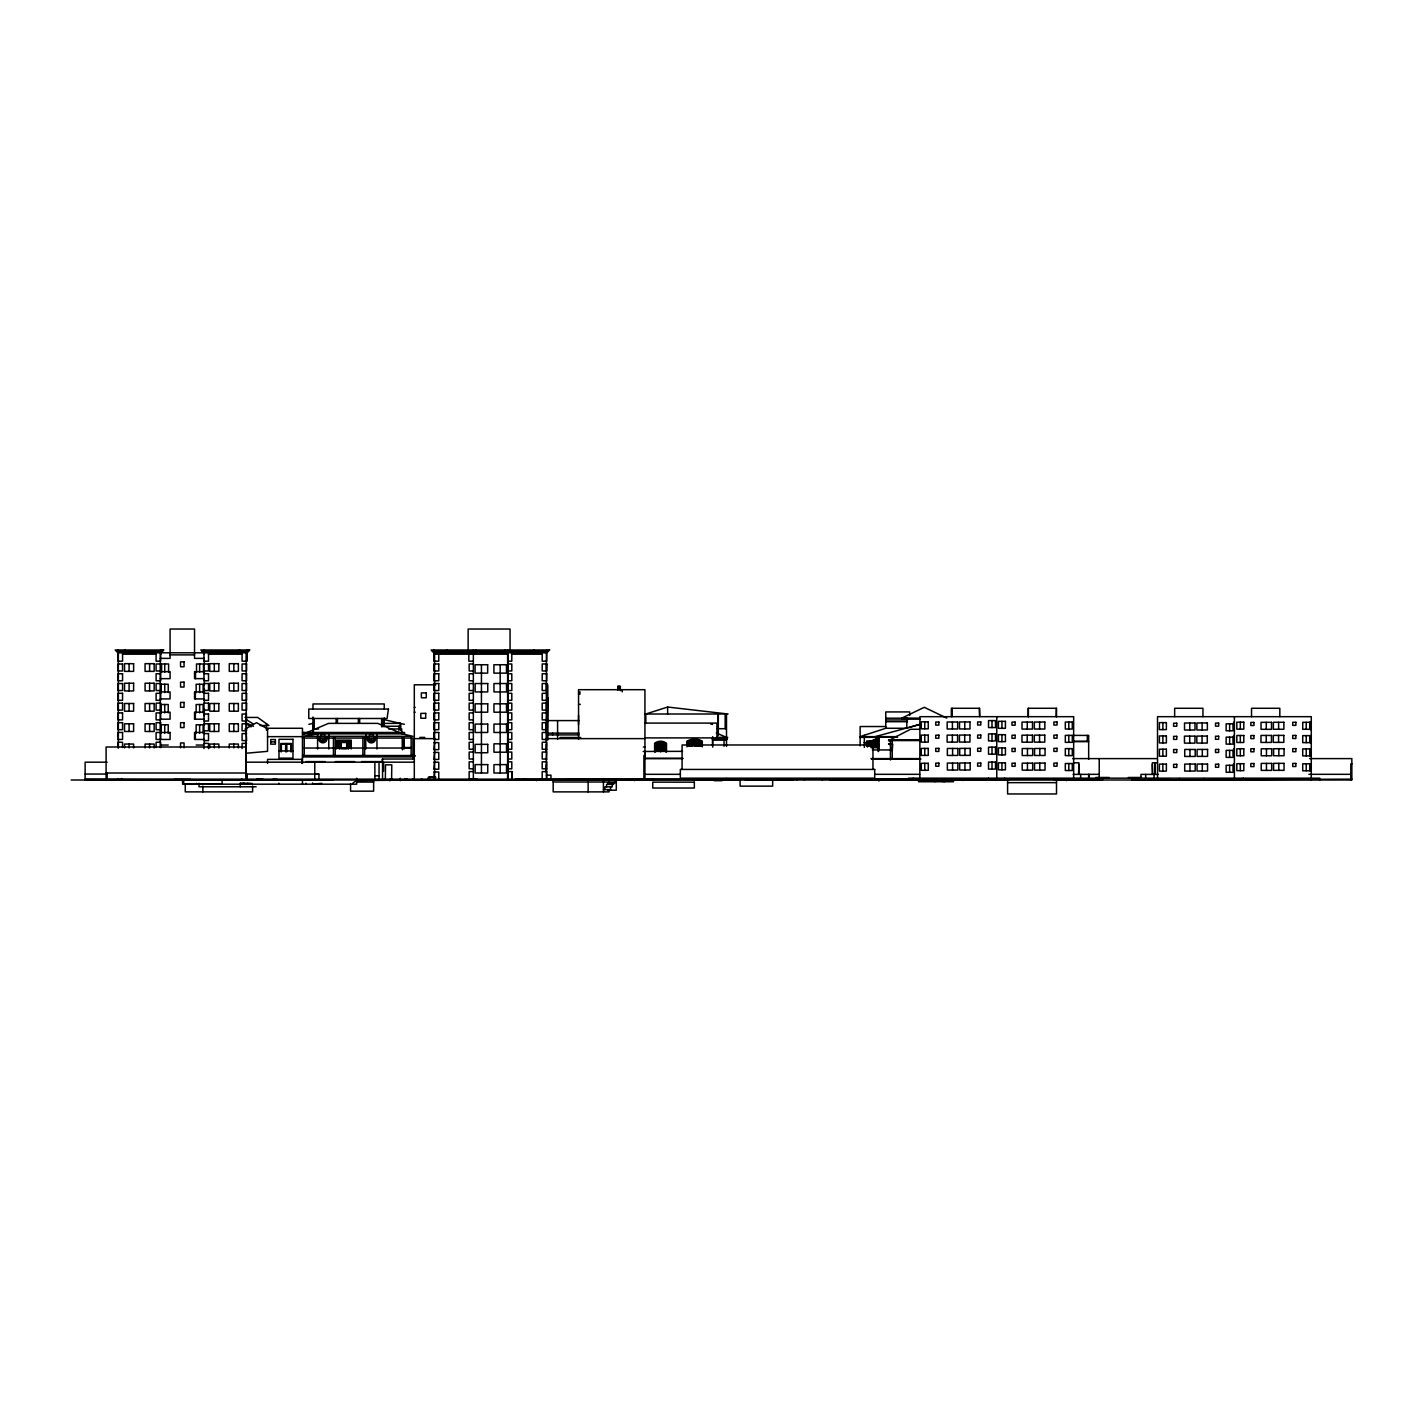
<?xml version="1.0" encoding="UTF-8"?>
<svg xmlns="http://www.w3.org/2000/svg" width="1423" height="1423" viewBox="0 0 1423 1423"><rect width="100%" height="100%" fill="white"/><g stroke="black" fill="none" stroke-linecap="round" stroke-linejoin="round"><path stroke-width="1.5" d="M1056.186 716.676L1056.328 708.28M325.28 737.932A2.508 2.508 0 0 1 325.369 738.59L325.28 739.231A2.508 2.508 0 0 1 322.879 741.134L322.221 741.045A2.508 2.508 0 0 1 320.406 737.986M857.998 779.146L860.026 779.786M160.639 652.801L163.432 649.991M160.995 652.801L163.787 649.991L115.21 649.991L118.002 652.801L246.606 652.801L249.399 649.991M238.228 651.396L239.615 649.991M246.962 652.801L249.754 649.991L200.821 649.991L203.969 652.801M473.361 652.801L476.154 649.991M245.005 729.127L256.531 722.688L268.058 729.127M919.703 740.565L888.592 740.565L910.542 729.288L919.436 729.288M919.987 719.166L901.773 719.166L901.773 718.117L924.274 707.302L946.793 718.117M859.492 779.288L857.891 779.146M870.111 741.419L878.863 737.701M421.297 779.146L423.645 780M518.79 778.879L515.642 780L515.642 778.879M644.939 714.008L728.042 714.008L667.654 707.035L645.811 714.008L645.811 722.688M860.506 779.146L857.891 780L860.666 779.288M421.297 780L423.947 780M908.799 727.669L920.788 724.076L873.26 737.221M543.248 779.146L540.117 780L540.117 778.879M726.495 778.523L726.495 780L729.714 779.146M308.88 724.343L313.078 723.346L312.971 726.246M728.612 780L726.495 780L728.95 780M726.495 780L728.95 779.43M829.929 779.146L833.078 779.288M542.697 779.43L540.117 780L553.209 779.964M518.79 779.43L515.642 780L518.79 779.715M543.55 779.43L540.117 780L542.572 779.715M890.424 744.816L888.592 744.033L892.239 743.678M321.705 783.344L312.971 784.18L312.526 782.935M245.699 753.283L267.542 751.344L267.542 728.274L302.476 728.274L302.476 763.493M1132.139 780L1351.85 779.146M829.929 780L833.078 779.786M888.592 740.565L892.95 740.494M909.493 780L913.157 779.929L913.157 778.168M979.291 708.28L979.647 716.676L979.647 708.28L951.347 708.28L951.347 716.676M614.362 779.786L644.939 779.715L636.579 779.146M116.615 651.396L162.044 651.396M202.226 651.396L248.349 651.396M432.485 651.396L548.14 651.396M122.556 654.189L156.103 654.189M208.523 654.189L242.07 654.189M433.873 654.189L507.958 654.189M511.8 654.189L542.199 654.189M170.084 654.882L194.542 654.882M160.301 658.387L170.084 658.387L170.084 629.037L194.542 629.037L194.542 658.387L204.325 658.387M473.361 661.179L468.825 661.179L468.825 652.801M507.62 661.179L511.8 661.179L511.8 652.801M507.958 662.584L507.958 666.764M546.396 663.669L546.396 671.371M473.361 663.972L469.163 663.972L469.163 670.962L473.361 670.962M507.62 663.972L511.8 663.972L511.8 670.962L507.62 670.962M160.301 671.656L170.084 671.656L170.084 678.646L160.301 678.646M204.325 671.656L194.542 671.656L194.542 678.646L204.325 678.646L204.325 684.73M473.361 673.755L469.163 673.755L469.163 680.745L473.361 680.745M507.62 673.755L511.8 673.755L511.8 680.745L507.62 680.745M507.958 682.844L507.958 687.042M546.396 683.236L546.396 690.938M473.361 683.538L469.163 683.538L469.163 690.529L473.361 690.529M507.62 683.538L511.8 683.538L511.8 690.529L507.62 690.529M435.723 684.801L414.306 684.801L414.306 780L431.774 780L428.643 779.146M160.301 691.934L170.084 691.934L170.084 698.924L160.301 698.924M204.325 691.934L194.542 691.934L194.542 698.924L204.325 698.924L204.325 703.122M578.556 692.147L580.299 692.147M473.361 693.321L469.163 693.321L469.163 700.312L473.361 700.312M507.62 693.321L511.8 693.321L511.8 700.312L507.62 700.312M578.556 693.89L580.299 693.89M547.802 697.75L547.232 738.555M473.361 703.122L469.163 703.122L469.163 710.095L473.361 710.095M507.62 703.122L511.8 703.122L511.8 710.095L507.62 710.095M546.396 703.513L546.396 711.198M578.556 704.367L580.299 704.367M414.306 707.302L415.214 707.302M507.958 707.302L508.527 703.122M160.301 712.194L170.084 712.194L170.084 719.184L160.301 719.184M204.325 712.194L194.542 712.194L194.542 719.184L204.325 719.184M414.306 712.194L415.214 712.194M246.25 712.905L246.606 720.999L242.07 720.999L242.07 714.008L246.606 714.008M473.361 712.905L469.163 712.905L469.163 719.878L473.361 719.878M507.62 712.905L511.8 712.905L511.8 719.878L507.62 719.878M578.556 715.378L578.556 724.556M245.005 717.441L257.705 717.441L268.894 725.499L260.071 725.499M901.773 718.117L918.92 718.117M885.764 718.206L907.5 718.206M546.752 719.878L542.199 719.878L542.199 712.905L546.752 712.905L546.396 720.999M885.764 719.949L907.5 719.949M547.09 720.589L579.09 720.589M885.764 721.71L907.5 721.71M246.25 722.688L246.606 730.782L242.07 730.782L242.07 723.809L246.606 723.809M473.361 722.688L469.163 722.688L469.163 729.679L473.361 729.679M507.62 722.688L511.8 722.688L511.8 729.679L507.62 729.679M644.939 723.097L716.925 723.097L716.925 737.897L644.939 737.897M383 723.382L400.539 723.382L400.539 730.248L400.325 723.382M507.958 723.382L507.958 727.58M546.752 723.809L545.845 723.773L546.396 731.475M710.771 724.076L712.514 724.432M382.965 726.246L400.539 726.246M312.971 726.513L312.829 731.333M885.764 726.53L860.132 726.53L860.132 745.883M312.829 727.562L313.522 731.333M907.5 728.274L885.764 728.274L860.132 736.652L897.273 736.652M717.245 728.701L726.121 728.701L726.121 714.008M312.971 728.967L318.61 728.967M388.621 728.967L401.731 728.967L401.731 732.934M546.752 729.679L542.199 729.679L542.199 722.688L546.752 722.688L546.396 730.782M204.325 732.471L194.542 732.471L194.542 739.462L204.325 739.462L204.325 743.518M246.25 732.471L246.606 740.583L242.07 740.583L242.07 733.592L246.606 733.592M302.476 732.471L404.523 732.471L404.523 733.859L302.476 733.859M473.361 732.471L469.163 732.471L469.163 739.462L473.361 739.462M507.62 732.471L511.8 732.471L511.8 739.462L507.62 739.462M546.396 733.165L579.09 733.165M546.396 734.908L579.09 734.908M1073.44 735.406L1088.666 735.406L1088.666 759.313M267.542 736.652L302.476 736.652M419.874 737.399L424.766 737.399M716.303 737.363L727.669 737.363L726.495 740.156L713.048 740.156M860.132 737.363L897.575 737.221M559.968 737.488L580.709 737.488M302.476 738.057L412.901 738.057L412.919 759.028M712.514 738.252L712.514 745.51M320.335 738.644L325.351 738.644M368.913 738.733L373.804 738.733M414.306 738.626L435.153 738.626M545.916 738.626L644.939 738.626M711.838 738.75L727.082 738.75M546.752 739.462L542.199 739.462L542.199 732.471L546.752 732.471L546.396 740.583M888.592 739.871L920.93 739.8M870.111 740.849L878.863 740.849M1074.24 741.347L1087.332 741.347M687.629 745.741L687.629 741.561L701.61 741.561L701.61 745.741M1073.44 741.561L1088.666 741.561M270.744 741.863L275.368 741.863M246.25 742.255L246.25 750.366M434.584 742.255L433.873 749.636L438.764 749.636L438.764 742.646L433.873 742.646M473.361 742.255L469.163 742.255L469.163 749.245L473.361 749.245M507.62 742.255L511.8 742.255L511.8 749.245L507.62 749.245M864.33 742.557L866.696 742.557M864.33 742.77L866.696 742.77M246.606 743.375L242.07 743.375L242.07 748.605M507.958 743.642L507.958 747.84M655.309 752.038L655.309 743.642L665.804 743.642L665.804 752.038M688.003 743.802L690.76 743.802M694.282 743.838L691.525 743.855L694.246 744.033M694.975 743.909L697.732 743.891M890.424 743.855L892.239 743.855M546.396 744.051L546.396 751.735M687.985 743.998L690.742 743.998M694.958 744.104L697.715 744.087M698.48 744.158L701.254 743.944M878.578 744.158L878.293 751.504M888.592 744.033L892.719 744.104L892.239 750.953M867.959 744.354L876.355 744.354M337.287 744.531L338.692 744.531M349.169 744.531L350.574 744.531M161.244 745.047L168.234 745.047M196.143 745.047L203.133 745.047M687.985 745.919L690.724 745.901M691.507 745.972L694.246 745.723L694.282 742.166L691.525 742.183L691.507 745.723M694.958 746.008L697.715 746.008M698.48 746.061L701.237 746.043M872.157 746.452L876.355 746.452L876.355 742.255L867.959 742.255L867.959 746.452M643.338 747.004L644.939 747.004M871.214 747.004L876.906 747.004L876.906 741.685L867.407 741.685L867.407 747.004M404.239 747.502L411.14 747.502M871.072 747.698L877.6 747.698L877.6 740.992L866.696 740.992L866.696 746.061M304.237 748.036L333.444 748.036M335.205 748.036L362.883 748.036M364.626 748.036L411.14 748.036M546.752 749.245L542.199 749.245L542.199 742.255L546.752 742.255L546.396 750.366M872.335 749.939L892.399 749.939M278.997 750.935L292.978 750.935M643.196 751.469L682.524 751.344M246.25 752.038L246.25 760.149M434.584 752.038L433.873 759.42L438.764 759.42L438.764 752.429L433.873 752.429M473.361 752.038L469.163 752.038L469.163 759.028L473.361 759.028M507.62 752.038L511.8 752.038L511.8 759.028L507.62 759.028M302.476 755.524L415 755.524M644.939 755.524L643.89 755.524L643.89 780M412.919 756.236L415 756.236M302.476 756.929L412.919 756.929M682.987 758.334L644.939 758.334L645.153 751.469M644.939 758.601L682.613 758.601M870.983 758.601L919.738 758.601M1072.64 758.601L1156.561 758.601M1309.622 758.601L1351.85 758.601L1351.85 780L71.15 780M414.306 759.028L382.271 759.028L382.271 762.177M546.752 759.028L542.199 759.028L542.199 752.038L546.752 752.038L546.396 760.149M871.57 759.028L920.983 759.028M302.476 759.366L267.542 759.366L267.542 763.439M305.963 761.607L325.173 761.607M335.383 761.607L354.594 761.607M361.584 761.607L380.795 761.607M246.25 761.821L246.25 769.932M434.584 761.821L433.873 769.203L438.764 769.203L438.764 762.212L433.873 762.212M473.361 761.821L469.163 761.821L469.163 768.811L473.361 768.811M507.62 761.821L511.8 761.821L511.8 768.811L507.62 768.811M107.205 762.177L85.131 762.177L85.131 780M246.304 762.177L414.306 762.177M1073.654 762.799L1078.901 762.799L1078.901 774.219M1157.522 762.799L1152.345 762.799L1152.345 774.219M383.605 763.013L383.605 771.337M507.958 763.92L507.958 768.118M1154.871 764.009L1155.209 774.13M1351.85 763.849L1350.801 763.849L1350.801 780M546.396 764.311L546.396 771.995M1078.901 764.347L1078.545 774.219M1152.345 764.347L1152.683 774.219M546.752 768.811L542.199 768.811L542.199 761.821L546.752 761.821L546.396 769.932M246.25 771.604L246.606 775.713M434.584 771.604L433.873 777.189M473.361 771.604L469.163 771.604L469.163 780M507.62 771.604L512.155 771.604L512.155 779.857M433.873 771.995L438.764 771.995L438.764 780M106.102 773.009L245.877 773.009M85.131 774.059L107.205 774.059M246.304 774.059L318.948 774.059L318.948 780M644.939 774.325L680.407 774.325M875.412 774.325L919.738 774.325M1073.155 774.397L1099.232 774.325M1158.393 774.397L1140.944 774.397L1140.944 778.168M1308.858 774.325L1350.801 774.325M546.396 775.304L550.95 775.108L550.95 780M374.872 775.802L379.052 775.802M435.634 777.189L428.287 777.189L428.287 780M435.634 777.545L429.337 777.189M1095.87 777.474L1109.175 777.474M1128.368 777.474L1141.531 777.474M1098.663 777.972L1101.206 777.972M1132.672 777.972L1133.722 777.972M1135.999 777.972L1137.048 777.972M85.131 779.146L1102.647 779.146L1099.356 779.786M257.937 779.377L260.249 779.377M260.765 779.359L263.059 779.359M272.665 779.43L277.2 779.43M391.734 779.288L389.849 779.288L389.849 780.907M470.213 779.217L477.203 779.217M515.553 779.43L737.434 779.43M829.929 779.288L1102.647 779.288M85.131 779.502L328.731 780M356.035 779.786L653.815 779.715M693.019 779.715L715.467 779.715M719.753 779.715L740.476 780L737.327 779.715M744.745 779.502L794.176 779.502M829.929 779.786L1008.854 779.786M1054.123 779.786L1102.505 779.786M1147.063 779.679L1170.969 779.679M408.721 780.195L420.247 780M355.821 780.693L409.771 780M356.657 781.049C354.505 781.672 352.815 782.561 352.459 784.18M356.853 782.081L373.626 782.081M553.173 781.992L616.301 782.027M1007.591 782.65L1056.506 782.65M183.674 783.913L222.113 783.913M256.14 786.777L199.042 786.777L199.042 783.273M603.423 789.64L610.556 789.64L610.556 786.848M607.71 790.192L616.301 790.192L616.301 779.502M578.556 739.373L578.556 689.693L644.939 689.693L644.939 780L568.062 779.146M634.462 779.768L644.939 780M540.117 779.715L547.09 779.929L547.09 779.021M332.929 780L315.461 780M1088.737 779.146L1099.232 780M1072.48 779.786L1074.543 779.288M841.954 779.786L844.017 779.146L841.082 779.146M526.136 778.879L526.136 780L523.949 780M710.504 779.715L712.514 779.146M709.277 779.43L712.514 780L708.529 780M734.286 779.43L737.434 779.146M523.166 779.146L526.136 780L523.113 780M526.136 780L523.575 780M1099.356 779.288L1102.505 780M383.089 719.415L404.417 724.325M303.882 732.471L303.882 733.859L328.517 723.382L377.789 723.382L402.424 733.859L412.901 736.314L302.476 736.314L317.596 733.859L317.596 749.032M1072.124 779.288L1074.543 780M892.239 741.081L890.424 740.547L890.424 760.024M428.981 779.146L431.774 780M841.936 779.288L843.91 780L841.936 780M407.316 780L405.039 779.146L407.316 780L407.316 779.075M716.303 732.987L726.495 737.363M245.521 722.688L253.507 726.281M246.215 719.54L252.849 723.738M246.215 723.738L251.177 726.868M504.809 649.991L507.62 652.801M124.993 649.991L126.398 651.396M302.476 780L302.476 784.18M1319.672 780L1319.672 778.168L908.639 778.168L908.71 780M1311.277 780L1311.277 716.676L1157.522 716.676L1157.522 780M1310.654 722.599L1310.654 729.59M1310.654 735.922L1310.654 742.913M1310.654 749.192L1310.654 756.182M1310.654 764.098L1310.654 771.088M1310.405 722.155L1310.405 729.145M1310.405 735.478L1310.405 742.468M1310.405 748.747L1310.405 755.738M1310.405 763.653L1310.405 770.626M1310.014 722.368L1310.227 729.59M1310.014 735.709L1310.227 742.931M1310.014 748.96L1310.227 756.182M1310.014 763.866L1310.227 771.088M1306.225 722.315L1306.225 729.288M1306.225 735.638L1306.225 742.628M1306.225 748.889L1306.225 755.88M1306.225 763.795L1306.225 770.786M1279.828 716.676L1279.828 708.28L1251.529 708.28L1251.529 716.676M1278.832 748.729L1278.832 755.72M1278.619 722.279L1278.619 729.27M1278.565 735.389L1278.565 742.379M1278.797 763.351L1278.797 770.341M1266.47 748.783L1266.47 755.773M1266.452 763.404L1266.452 770.394M1266.274 722.333L1266.274 729.323M1266.221 735.442L1266.221 742.432M1243.328 778.168L1243.328 780M1240.322 722.173L1240.322 729.163M1240.322 735.495L1240.322 742.486M1240.322 748.765L1240.322 755.755M1240.322 763.671L1240.322 770.661M1234.399 716.676L1234.399 780M1233.616 722.173L1233.616 729.163M1233.616 735.495L1233.616 742.486M1233.616 748.765L1233.616 755.755M1233.616 763.671L1233.616 770.643M1229.632 723.809L1229.632 730.782M1229.632 737.132L1229.632 744.122M1229.632 750.383L1229.632 757.374M1229.632 765.289L1229.632 772.28M1203.769 778.452L1203.769 780M1202.951 716.676L1202.951 708.28L1174.651 708.28L1174.651 716.676M1202.115 722.973L1202.115 729.963M1202.061 736.082L1202.061 743.073M1202.31 749.423L1202.31 756.396M1202.293 764.044L1202.293 771.017M1189.966 749.459L1189.966 756.449M1189.948 764.08L1189.948 771.07M1189.77 723.026L1189.77 729.999M1189.717 736.136L1189.717 743.126M1179.311 778.452L1179.311 780M1162.876 722.617L1162.876 729.608M1162.876 735.94L1162.876 742.931M1162.876 749.21L1162.876 756.2M1162.876 764.115L1162.876 771.106M1154.871 762.799L1154.871 774.13M1154.053 774.397L1154.053 780M1145.675 774.397L1145.675 780M1099.232 758.601L1099.232 778.096M1090.89 780L1088.524 780L1090.552 780M1089.004 774.397L1089.004 780M1088.684 774.397L1088.524 780.124L1059.512 780M1087.332 735.406L1087.332 741.561M1080.626 774.397L1080.626 780M1073.654 780L1073.654 716.676L919.898 716.676L919.827 780M1068.798 722.03L1068.798 729.021M1068.798 735.371L1068.798 742.344M1068.798 748.623L1068.798 755.613M1068.798 763.528L1068.798 770.519M1066.645 780L1066.503 780.693M1056.524 716.676L1056.524 708.28L1028.224 708.28L1028.224 716.676M1056.506 779.288L1056.506 793.963L1007.591 793.963L1007.591 779.288M1039.608 722.03L1039.608 729.021M1039.804 748.48L1039.804 755.471M1039.786 763.102L1039.786 770.092M1039.555 735.14L1039.555 742.13M1028.384 708.28L1028.384 716.676M1027.459 748.534L1027.459 755.524M1027.442 763.155L1027.442 770.145M1027.264 722.084L1027.264 729.074M1027.21 735.193L1027.21 742.183M1004.656 778.239L1004.656 780M1001.934 721.336L1001.934 728.327M1001.934 734.659L1001.934 741.65M1001.934 747.929L1001.934 754.919M1001.934 762.835L1001.934 769.807M996.776 716.676L996.776 780M992.009 720.589L992.009 727.58M992.009 733.912L992.009 740.903M992.009 747.182L992.009 754.172M992.009 762.088L992.009 769.078M988.398 778.168L988.398 780M978.828 778.95L978.828 780M973.901 778.897L973.901 780M967.302 778.95L967.302 780M964.954 748.391L964.954 755.382M964.936 763.013L964.936 770.003M964.758 721.959L964.758 728.95M964.705 735.068L964.705 742.059M962.731 779.573L962.731 780.551M953.517 780L953.517 781.743L918.582 781.743L918.582 780M952.61 748.445L952.61 755.435M952.592 763.066L952.592 770.056M952.129 708.28L952.129 716.676M952.414 721.995L952.414 728.985M952.361 735.122L952.361 742.112M944.659 779.715L944.659 781.743M943.609 779.715L943.609 780.693L935.907 780.693L935.907 779.715M943.04 781.743L942.898 779.715M937.295 778.95L937.295 780M934.858 779.715L934.858 781.743M924.772 721.817L924.772 728.807M924.772 735.14L924.772 742.13M924.772 748.409L924.772 755.4M924.772 763.315L924.772 770.305M909.671 715.413L909.671 711.927L885.764 711.927L885.764 727.971M906.807 717.708L906.807 728.274M892.239 739.8L892.239 759.366M878.863 736.652L878.863 750.633M878.863 779.644L878.863 781.049M878.578 738.697L878.436 751.504M872.957 769.434L872.957 744.976L682.079 744.976L682.079 769.434M864.33 735.282L864.33 747.377M844.515 778.737L844.515 780M822.352 778.737L822.352 780M804.44 778.737L804.44 780M796.755 778.737L796.755 780M772.671 778.737L772.671 786.136L740.102 786.136L740.102 779.146M765.983 778.737L765.983 780M747.128 778.737L747.128 780M727.793 778.737L727.793 780M726.495 714.008L726.495 746.47M725.623 714.008L725.623 728.701M725.303 714.008L725.303 728.701M724.04 740.156L724.04 746.275M721.959 779.288L721.941 780.693L714.257 780.693L714.239 779.288M718.33 714.008L718.33 735.104M718.17 714.008L718.17 735.673M712.727 736.652L712.727 747.146M702.304 746.826L702.304 741.116L700.792 740.387A15.546 15.546 0 0 0 688.447 740.387L686.935 741.116L686.935 746.826M699.991 742.272L699.974 745.812M699.76 742.272L699.742 745.83M698.106 741.561L698.106 745.741M696.487 742.219L696.452 745.777M696.238 742.237L696.221 745.777M694.62 741.561L694.62 745.741M693.019 742.166L693.019 743.838M692.77 742.183L692.752 745.723M691.116 741.561L691.116 745.741M689.497 742.112L689.479 745.67M689.266 742.13L689.248 745.688M667.654 707.035L667.654 714.008M666.498 751.878L666.498 743.268L665.377 742.521A9.427 9.427 0 0 0 655.736 742.521L654.616 743.268L654.616 751.878M660.557 743.642L660.557 751.878M653.335 778.666L653.335 779.715M652.25 778.666L652.25 779.715M634.462 779.075L634.462 780.676M632.399 778.879L632.399 780M622.225 689.693L622.225 691.88M620.339 690.689L620.339 686.277L617.742 686.277L617.742 690.368M619.716 686.277L619.716 688.643L618.24 688.643L618.24 686.277M614.967 779.573L614.967 782.935L607.923 782.935L607.923 784.393M613.598 782.935L613.598 784.393L606.554 784.393L606.554 786.848M612.228 784.393L612.228 786.848L604.9 786.848L604.9 789.64M609.293 779.573L609.275 782.935M609.08 789.64L609.08 791.882L553.173 791.882L553.173 779.786M603.423 779.786L603.423 791.882M588.126 779.786L588.126 791.882M584.302 780L578.378 780M557.585 720.589L557.585 739.249M552.693 733.165L552.693 734.908M547.802 684.801L547.802 740.067M546.752 649.991L546.752 661.179L542.199 661.179L542.199 652.801M546.752 780L546.752 771.604L542.199 771.604L542.199 780M546.396 652.801L546.396 780M536.613 779.644L536.613 780.693M533.821 649.991L533.821 651.396M511.8 771.604L511.8 780M510.057 650.631L510.057 629.037L468.131 629.037L468.131 650.631M507.958 652.801L507.958 780M507.62 649.991L507.62 780M500.185 664.737L500.185 773.009M481.436 664.737L481.436 773.009M473.361 649.991L473.361 780M473.023 652.801L473.023 654.189M472.667 652.801L472.667 654.189M447.16 649.991L447.16 651.396M438.764 652.801L438.764 661.179L433.873 661.179L433.873 649.991M434.584 652.801L434.584 780M412.919 778.95L412.919 780M411.14 738.057L411.14 755.524M404.239 738.057L404.239 748.978M402.567 737.701L402.567 749.636M402.424 732.471L402.424 733.859M402.424 737.701L402.424 749.636M400.325 778.239L400.325 780.693M399.774 727.989L399.774 729.483M399.774 778.79L399.774 780M398.867 726.246L398.867 730.248M391.592 780L391.787 764.827L385.508 764.827L385.348 780M384.263 709.045L384.263 703.958L312.971 703.958L312.971 709.045M384.263 717.904L384.263 726.762M382.858 718.49L382.858 726.868M382.556 759.028L382.556 780M381.613 718.49L381.613 726.868M379.052 762.177L379.052 780M376.953 733.859L376.953 749.032M374.872 762.177L374.872 780M373.626 780.693L373.626 791.17L350.574 791.17L350.574 783.913M371.367 738.733L371.367 741.17A2.455 2.455 0 0 0 373.733 738.092M365.764 733.859L365.764 749.032M364.626 738.057L364.626 755.524M362.883 738.057L362.883 755.524M359.645 718.49L359.645 722.688M358.4 718.49L358.4 722.884M356.657 778.239L356.657 784.18L182.624 784.18L182.482 780M351.268 748.943L351.268 740.156L336.593 740.156L336.593 748.943M348.475 749.121L348.475 740.849L339.386 740.849L339.386 749.121M337.429 718.49L337.429 722.884M336.184 718.49L336.184 722.688M335.205 738.057L335.205 755.524M333.444 738.057L333.444 755.524M328.784 733.859L328.784 749.032M322.825 738.644L322.825 741.116M318.663 774.059L316.44 774.059M314.768 762.177L314.768 780M314.216 718.49L314.216 728.967M312.971 716.979L312.971 731.671M305.82 783.13L305.82 784.18M304.237 738.057L304.237 755.524M301.783 759.366L301.783 763.439M291.377 751.718L291.377 743.5L280.9 743.5L280.9 751.718M290.808 751.753L290.808 744.033L286.823 744.033L286.823 751.753M286.148 743.5L286.148 751.718M285.632 751.7L285.632 743.98L281.363 743.98L281.363 751.7M278.73 783.13L278.73 784.18M278.392 780L271.402 780M266.439 723.738L266.439 730.195M256.994 779.021L256.994 780M252.6 786.101L252.6 791.882L185.257 791.882L185.257 784.18M251.764 783.273L251.764 784.18M250.306 783.273L250.306 784.18M249.843 783.273L249.843 784.18M249.114 783.273L249.114 784.18M248.242 783.273L248.242 784.18M247.976 783.273L247.976 784.18M247.228 780L247.228 775.588L246.215 775.802M247.424 783.273L247.424 784.18M246.962 649.991L246.962 661.179L242.07 661.179L242.07 652.801M246.926 783.273L246.926 784.18M246.606 649.991L246.606 661.179M246.25 652.801L246.25 775.713M246.126 783.273L245.983 784.18M245.877 780L245.877 747.004L106.102 747.004L106.102 780M245.147 783.273L245.147 784.18M244.934 783.273L244.934 784.18M244.436 783.273L244.436 784.18M243.849 783.273L243.849 784.18M243.386 783.273L243.386 784.18M243.048 783.273L243.048 784.18M242.853 783.273L242.906 784.18M242.088 783.273L242.088 784.18M241.697 779.021L241.697 780M241.412 783.273L241.412 784.18M240.896 783.273L240.896 784.18M240.505 783.273L240.505 784.18M240.202 783.273L240.202 786.777M238.37 747.893L238.37 744.051L229.281 744.051L229.281 747.893M233.834 663.669L233.834 671.371M233.834 683.236L233.834 690.938M233.834 703.513L233.834 711.198M233.834 723.773L233.834 731.475M233.834 744.051L233.834 747.893M222.113 780L222.113 784.18M218.84 747.893L218.84 744.051L209.75 744.051L209.75 747.893M214.304 663.669L214.304 671.371M214.304 683.236L214.304 690.938M214.304 703.513L214.304 711.198M214.304 723.773L214.304 731.475M214.304 744.051L214.304 747.893M208.523 652.801L208.523 661.179L203.969 661.179L203.969 649.991M208.523 748.605L208.523 743.375L203.969 743.375L203.969 748.605M204.325 660.414L204.325 664.47M204.325 670.962L204.325 673.755M204.325 688.785L204.325 693.321M204.325 709.045L204.325 715.698M204.325 720.999L204.325 725.268M204.325 730.782L204.325 733.592M203.631 649.991L203.631 654.189M203.471 672.368L203.471 663.972L196.499 663.972L196.499 672.368M203.133 692.627L203.133 684.25L196.143 684.25L196.143 692.627M203.133 712.905L203.133 704.51L196.143 704.51L196.143 712.905M203.133 733.165L203.133 724.787L196.143 724.787L196.143 733.165M202.866 786.101L202.866 791.882M199.629 663.972L199.629 672.368M199.629 684.25L199.629 692.627M199.629 704.51L199.629 712.905M199.629 724.787L199.629 733.165M196.463 783.273L196.463 784.18M195.52 671.656L195.52 678.646M195.342 691.934L195.342 698.924M195.342 712.194L195.342 719.184M195.342 732.471L195.342 739.462M190.7 779.502L173.926 779.502M184.047 747.84L184.047 742.948L180.561 742.948L180.561 747.84M183.674 780L183.674 784.18M168.59 672.368L168.59 663.972L161.599 663.972L161.599 672.368M168.234 692.627L168.234 684.25L161.244 684.25L161.244 692.627M168.234 712.905L168.234 704.51L161.244 704.51L161.244 712.905M168.234 733.165L168.234 724.787L161.244 724.787L161.244 733.165M164.73 663.972L164.73 672.368M164.73 684.25L164.73 692.627M164.73 704.51L164.73 712.905M164.73 724.787L164.73 733.165M160.995 649.991L160.995 654.189M160.639 649.991L160.639 661.179L156.103 661.179L156.103 652.801M160.639 732.471L160.639 739.462M160.639 747.502L160.639 742.255L156.103 742.255L156.103 747.502M160.301 652.801L160.301 747.555M154.164 747.893L154.164 744.051L145.075 744.051L145.075 747.893M149.611 663.669L149.611 671.371M149.611 683.236L149.611 690.938M149.611 703.513L149.611 711.198M149.611 723.773L149.611 731.475M149.611 744.051L149.611 747.893M133.62 747.893L133.62 744.051L124.53 744.051L124.53 747.893M129.084 663.669L129.084 671.371M129.084 683.236L129.084 690.938M129.084 703.513L129.084 711.198M129.084 723.773L129.084 731.475M129.084 744.051L129.084 747.893M122.556 652.801L122.556 661.179L118.002 661.179L118.002 649.991M122.556 747.502L122.556 742.255L118.002 742.255L118.002 747.893M121.506 778.452L121.506 780M118.358 652.801L118.358 747.893M118.358 778.879L118.358 780M118.002 778.879L118.002 780M107.152 773.009L107.152 780M325.938 737.861A3.148 3.148 0 0 1 322.896 741.828A3.148 3.148 0 0 1 319.855 737.861M374.374 737.897A3.148 3.148 0 0 1 371.35 741.863A3.148 3.148 0 0 1 368.308 737.897M371.367 741.17A2.455 2.455 0 0 1 369.002 738.092M326.934 737.594A4.162 4.162 0 0 1 322.896 742.842A4.162 4.162 0 0 1 318.877 737.594M320.815 735.068A4.162 4.162 0 0 1 324.978 735.068M375.387 737.63A4.198 4.198 0 0 1 371.35 742.913A4.198 4.198 0 0 1 367.294 737.63M369.251 735.086A4.198 4.198 0 0 1 373.431 735.086M655.309 743.642A8.734 8.734 0 0 1 665.804 743.642M687.629 741.561A14.853 14.853 0 0 1 701.61 741.561M388.443 709.045L387.056 718.49L308.773 718.49L308.773 709.045L388.443 709.045M549.545 649.991L546.752 652.801L433.873 652.801L431.08 649.991L549.545 649.991M878.24 738.59L873.686 740.227L878.24 740.227L878.24 738.59M184.047 661.873L180.561 661.873L180.561 666.764L184.047 666.764L184.047 661.873M133.62 663.669L124.53 663.669L124.53 671.371L133.62 671.371L133.62 663.669M154.164 663.669L145.075 663.669L145.075 671.371L154.164 671.371L154.164 663.669M218.84 663.669L209.75 663.669L209.75 671.371L218.84 671.371L218.84 663.669M238.37 663.669L229.281 663.669L229.281 671.371L238.37 671.371L238.37 663.669M122.556 663.972L118.002 663.972L118.002 670.962L122.556 670.962L122.556 663.972M160.639 663.972L156.103 663.972L156.103 670.962L160.639 670.962L160.639 663.972M208.523 663.972L203.969 663.972L203.969 670.962L208.523 670.962L208.523 663.972M246.606 663.972L242.07 663.972L242.07 670.962L246.606 670.962L246.606 663.972M438.764 663.972L433.873 663.972L433.873 670.962L438.764 670.962L438.764 663.972M546.752 663.972L542.199 663.972L542.199 670.962L546.752 670.962L546.752 663.972M487.662 664.737L475.086 664.737L475.086 673.132L487.662 673.132L487.662 664.737M506.481 664.737L493.906 664.737L493.906 673.132L506.481 673.132L506.481 664.737M122.556 673.755L118.002 673.755L118.002 680.745L122.556 680.745L122.556 673.755M160.639 673.755L156.103 673.755L156.103 680.745L160.639 680.745L160.639 673.755M208.523 673.755L203.969 673.755L203.969 680.745L208.523 680.745L208.523 673.755M246.606 673.755L242.07 673.755L242.07 680.745L246.606 680.745L246.606 673.755M438.764 673.755L433.873 673.755L433.873 680.745L438.764 680.745L438.764 673.755M546.752 673.755L542.199 673.755L542.199 680.745L546.752 680.745L546.752 673.755M184.047 682.151L180.561 682.151L180.561 687.042L184.047 687.042L184.047 682.151M133.62 683.236L124.53 683.236L124.53 690.938L133.62 690.938L133.62 683.236M154.164 683.236L145.075 683.236L145.075 690.938L154.164 690.938L154.164 683.236M218.84 683.236L209.75 683.236L209.75 690.938L218.84 690.938L218.84 683.236M238.37 683.236L229.281 683.236L229.281 690.938L238.37 690.938L238.37 683.236M122.556 683.538L118.002 683.538L118.002 690.529L122.556 690.529L122.556 683.538M160.639 683.538L156.103 683.538L156.103 690.529L160.639 690.529L160.639 683.538M208.523 683.538L203.969 683.538L203.969 690.529L208.523 690.529L208.523 683.538M246.606 683.538L242.07 683.538L242.07 690.529L246.606 690.529L246.606 683.538M438.764 683.538L433.873 683.538L433.873 690.529L438.764 690.529L438.764 683.538M487.733 683.538L475.14 683.538L475.14 691.934L487.733 691.934L487.733 683.538M506.535 683.538L493.959 683.538L493.959 691.934L506.535 691.934L506.535 683.538M546.752 683.538L542.199 683.538L542.199 690.529L546.752 690.529L546.752 683.538M426.26 692.894L421.368 692.894L421.368 697.786L426.26 697.786L426.26 692.894M122.556 693.321L118.002 693.321L118.002 700.312L122.556 700.312L122.556 693.321M160.639 693.321L156.103 693.321L156.103 700.312L160.639 700.312L160.639 693.321M208.523 693.321L203.969 693.321L203.969 700.312L208.523 700.312L208.523 693.321M246.606 693.321L242.07 693.321L242.07 700.312L246.606 700.312L246.606 693.321M438.764 693.321L433.873 693.321L433.873 700.312L438.764 700.312L438.764 693.321M546.752 693.321L542.199 693.321L542.199 700.312L546.752 700.312L546.752 693.321M184.047 702.411L180.561 702.411L180.561 707.302L184.047 707.302L184.047 702.411M122.556 703.122L118.002 703.122L118.002 710.095L122.556 710.095L122.556 703.122M160.639 703.122L156.103 703.122L156.103 710.095L160.639 710.095L160.639 703.122M208.523 703.122L203.969 703.122L203.969 710.095L208.523 710.095L208.523 703.122M246.606 703.122L242.07 703.122L242.07 710.095L246.606 710.095L246.606 703.122M438.764 703.122L433.873 703.122L433.873 710.095L438.764 710.095L438.764 703.122M546.752 703.122L542.199 703.122L542.199 710.095L546.752 710.095L546.752 703.122M133.62 703.513L124.53 703.513L124.53 711.198L133.62 711.198L133.62 703.513M154.164 703.513L145.075 703.513L145.075 711.198L154.164 711.198L154.164 703.513M218.84 703.513L209.75 703.513L209.75 711.198L218.84 711.198L218.84 703.513M238.37 703.513L229.281 703.513L229.281 711.198L238.37 711.198L238.37 703.513M487.733 703.816L475.14 703.816L475.14 712.194L487.733 712.194L487.733 703.816M506.535 703.816L493.959 703.816L493.959 712.194L506.535 712.194L506.535 703.816M122.556 712.905L118.002 712.905L118.002 719.878L122.556 719.878L122.556 712.905M160.639 712.905L156.103 712.905L156.103 719.878L160.639 719.878L160.639 712.905M438.764 712.905L433.873 712.905L433.873 719.878L438.764 719.878L438.764 712.905M425.708 713.368L420.817 713.368L420.817 718.259L425.708 718.259L425.708 713.368M208.523 714.008L203.969 714.008L203.969 720.999L208.523 720.999L208.523 714.008M995.513 720.589L988.523 720.589L988.523 727.58L995.513 727.58L995.513 720.589M1005.421 721.336L998.43 721.336L998.43 728.327L1005.421 728.327L1005.421 721.336M928.258 721.817L921.268 721.817L921.268 728.807L928.258 728.807L928.258 721.817M969.988 721.959L959.511 721.959L959.511 728.95L969.988 728.95L969.988 721.959M980.785 721.923L977.637 721.923L977.637 725.001L980.785 725.001L980.785 721.923M938.878 722.048L935.747 722.048L935.747 725.125L938.878 725.125L938.878 722.048M957.643 721.995L947.167 721.995L947.167 728.985L957.643 728.985L957.643 721.995M1015.133 722.119L1011.984 722.119L1011.984 725.196L1015.133 725.196L1015.133 722.119M1032.493 722.084L1022.016 722.084L1022.016 729.074L1032.493 729.074L1032.493 722.084M1044.838 722.03L1034.361 722.03L1034.361 729.021L1044.838 729.021L1044.838 722.03M1057.04 721.995L1053.892 721.995L1053.892 725.072L1057.04 725.072L1057.04 721.995M1072.302 722.03L1065.311 722.03L1065.311 729.021L1072.302 729.021L1072.302 722.03M1243.809 722.173L1236.818 722.173L1236.818 729.163L1243.809 729.163L1243.809 722.173M1253.965 722.422L1250.817 722.422L1250.817 725.499L1253.965 725.499L1253.965 722.422M1271.522 722.333L1261.027 722.333L1261.027 729.323L1271.522 729.323L1271.522 722.333M1283.866 722.279L1273.372 722.279L1273.372 729.27L1283.866 729.27L1283.866 722.279M1295.873 722.297L1292.724 722.297L1292.724 725.374L1295.873 725.374L1295.873 722.297M1309.711 722.315L1302.721 722.315L1302.721 729.288L1309.711 729.288L1309.711 722.315M122.556 722.688L118.002 722.688L118.002 729.679L122.556 729.679L122.556 722.688M160.639 722.688L156.103 722.688L156.103 729.679L160.639 729.679L160.639 722.688M184.047 722.688L180.561 722.688L180.561 727.58L184.047 727.58L184.047 722.688M438.764 722.688L433.873 722.688L433.873 729.679L438.764 729.679L438.764 722.688M1166.38 722.617L1159.389 722.617L1159.389 729.608L1166.38 729.608L1166.38 722.617M1195.018 723.026L1184.523 723.026L1184.523 729.999L1195.018 729.999L1195.018 723.026M1207.362 722.973L1196.868 722.973L1196.868 729.963L1207.362 729.963L1207.362 722.973M1218.657 723.097L1215.509 723.097L1215.509 726.175L1218.657 726.175L1218.657 723.097M1176.768 723.204L1173.619 723.204L1173.619 726.281L1176.768 726.281L1176.768 723.204M133.62 723.773L124.53 723.773L124.53 731.475L133.62 731.475L133.62 723.773M154.164 723.773L145.075 723.773L145.075 731.475L154.164 731.475L154.164 723.773M208.523 723.809L203.969 723.809L203.969 730.782L208.523 730.782L208.523 723.809M218.84 723.773L209.75 723.773L209.75 731.475L218.84 731.475L218.84 723.773M238.37 723.773L229.281 723.773L229.281 731.475L238.37 731.475L238.37 723.773M1233.136 723.809L1226.146 723.809L1226.146 730.782L1233.136 730.782L1233.136 723.809M487.733 724.076L475.14 724.076L475.14 732.471L487.733 732.471L487.733 724.076M506.535 724.076L493.959 724.076L493.959 732.471L506.535 732.471L506.535 724.076M122.556 732.471L118.002 732.471L118.002 739.462L122.556 739.462L122.556 732.471M170.084 732.471L156.103 732.471L156.103 739.462L170.084 739.462L170.084 732.471M438.764 732.471L433.873 732.471L433.873 739.462L438.764 739.462L438.764 732.471M208.523 733.592L203.969 733.592L203.969 740.583L208.523 740.583L208.523 733.592M995.513 733.912L988.523 733.912L988.523 740.903L995.513 740.903L995.513 733.912M1005.421 734.659L998.43 734.659L998.43 741.65L1005.421 741.65L1005.421 734.659M928.258 735.14L921.268 735.14L921.268 742.13L928.258 742.13L928.258 735.14M938.878 735.175L935.747 735.175L935.747 738.235L938.878 738.235L938.878 735.175M957.59 735.122L947.113 735.122L947.113 742.112L957.59 742.112L957.59 735.122M969.935 735.068L959.458 735.068L959.458 742.059L969.935 742.059L969.935 735.068M980.785 735.051L977.637 735.051L977.637 738.128L980.785 738.128L980.785 735.051M1015.133 735.229L1011.984 735.229L1011.984 738.306L1015.133 738.306L1015.133 735.229M1032.44 735.193L1021.963 735.193L1021.963 742.183L1032.44 742.183L1032.44 735.193M1044.784 735.14L1034.308 735.14L1034.308 742.13L1044.784 742.13L1044.784 735.14M1057.04 735.122L1053.892 735.122L1053.892 738.199L1057.04 738.199L1057.04 735.122M1072.302 735.371L1065.311 735.371L1065.311 742.344L1072.302 742.344L1072.302 735.371M1243.809 735.495L1236.818 735.495L1236.818 742.486L1243.809 742.486L1243.809 735.495M1253.965 735.531L1250.817 735.531L1250.817 738.608L1253.965 738.608L1253.965 735.531M1271.468 735.442L1260.974 735.442L1260.974 742.432L1271.468 742.432L1271.468 735.442M1283.813 735.389L1273.318 735.389L1273.318 742.379L1283.813 742.379L1283.813 735.389M1295.873 735.424L1292.724 735.424L1292.724 738.501L1295.873 738.501L1295.873 735.424M1309.711 735.638L1302.721 735.638L1302.721 742.628L1309.711 742.628L1309.711 735.638M1166.38 735.94L1159.389 735.94L1159.389 742.931L1166.38 742.931L1166.38 735.94M1194.946 736.136L1184.47 736.136L1184.47 743.126L1194.946 743.126L1194.946 736.136M1207.291 736.082L1196.814 736.082L1196.814 743.073L1207.291 743.073L1207.291 736.082M1176.768 736.331L1173.619 736.331L1173.619 739.409L1176.768 739.409L1176.768 736.331M1218.657 736.225L1215.509 736.225L1215.509 739.302L1218.657 739.302L1218.657 736.225M1233.136 737.132L1226.146 737.132L1226.146 744.122L1233.136 744.122L1233.136 737.132M292.978 739.302L278.997 739.302L278.997 758.174L292.978 758.174L292.978 739.302M275.368 739.551L270.744 739.551L270.744 744.158L275.368 744.158L275.368 739.551M338.692 740.849L337.287 740.849L337.287 748.196L338.692 748.196L338.692 740.849M350.574 740.849L349.169 740.849L349.169 748.196L350.574 748.196L350.574 740.849M694.264 741.241L689.088 741.241A16.614 16.614 0 0 1 694.264 740.262L694.264 741.241M699.778 741.187L694.958 741.187L694.958 740.28A10.904 10.904 0 0 1 699.778 741.187M347.034 742.13L340.897 742.13L340.897 748.711L347.034 748.711L347.034 742.13M690.76 742.112L688.003 742.13L687.985 745.688L690.742 745.67L690.76 742.112M697.732 742.219L694.975 742.237L694.958 745.777L697.715 745.777L697.732 742.219M701.254 742.272L698.497 742.272L698.48 745.83L701.237 745.812L701.254 742.272M346.696 742.486L341.235 742.486L341.235 748.356L346.696 748.356L346.696 742.486M876.07 742.539L868.243 742.539L868.243 744.069L876.07 744.069L876.07 742.539M659.987 743.322L656.305 743.322A6.688 6.688 0 0 1 659.987 742.272L659.987 743.322M664.523 743.322L661.09 743.322L661.09 742.272A5.87 5.87 0 0 1 664.523 743.322M506.535 743.82L493.959 743.82L493.959 752.198L506.535 752.198L506.535 743.82M487.733 744.354L475.14 744.354L475.14 752.731L487.733 752.731L487.733 744.354M657.853 744.354L656.003 744.354L656.003 745.83L657.853 745.83L657.853 744.354M659.987 744.354L658.138 744.354L658.138 745.83L659.987 745.83L659.987 744.354M663.011 744.407L661.161 744.407L661.161 745.865L663.011 745.865L663.011 744.407M665.146 744.407L663.296 744.407L663.296 745.865L665.146 745.865L665.146 744.407M876.07 744.62L868.243 744.62L868.243 746.168L876.07 746.168L876.07 744.62M657.835 746.132L655.985 746.132L655.985 747.609L657.835 747.609L657.835 746.132M659.97 746.132L658.12 746.132L658.12 747.609L659.97 747.609L659.97 746.132M662.993 746.186L661.144 746.186L661.144 747.644L662.993 747.644L662.993 746.186M665.128 746.186L663.278 746.186L663.278 747.644L665.128 747.644L665.128 746.186M995.513 747.182L988.523 747.182L988.523 754.172L995.513 754.172L995.513 747.182M657.8 747.911L655.95 747.911L655.95 749.387L657.8 749.387L657.8 747.911M659.934 747.911L658.084 747.911L658.084 749.387L659.934 749.387L659.934 747.911M662.958 747.964L661.108 747.964L661.108 749.423L662.958 749.423L662.958 747.964M665.092 747.964L663.243 747.964L663.243 749.423L665.092 749.423L665.092 747.964M1005.421 747.929L998.43 747.929L998.43 754.919L1005.421 754.919L1005.421 747.929M938.878 748.356L935.747 748.356L935.747 751.433L938.878 751.433L938.878 748.356M980.785 748.249L977.637 748.249L977.637 751.326L980.785 751.326L980.785 748.249M1057.04 748.32L1053.892 748.32L1053.892 751.397L1057.04 751.397L1057.04 748.32M928.258 748.409L921.268 748.409L921.268 755.4L928.258 755.4L928.258 748.409M957.857 748.445L947.362 748.445L947.362 755.435L957.857 755.435L957.857 748.445M970.201 748.391L959.707 748.391L959.707 755.382L970.201 755.382L970.201 748.391M1015.133 748.427L1011.984 748.427L1011.984 751.504L1015.133 751.504L1015.133 748.427M1032.707 748.534L1022.212 748.534L1022.212 755.524L1032.707 755.524L1032.707 748.534M1045.051 748.48L1034.557 748.48L1034.557 755.471L1045.051 755.471L1045.051 748.48M1072.302 748.623L1065.311 748.623L1065.311 755.613L1072.302 755.613L1072.302 748.623M1295.873 748.623L1292.724 748.623L1292.724 751.7L1295.873 751.7L1295.873 748.623M1243.809 748.765L1236.818 748.765L1236.818 755.755L1243.809 755.755L1243.809 748.765M1253.965 748.729L1250.817 748.729L1250.817 751.806L1253.965 751.806L1253.965 748.729M1271.717 748.783L1261.24 748.783L1261.24 755.773L1271.717 755.773L1271.717 748.783M1284.062 748.729L1273.585 748.729L1273.585 755.72L1284.062 755.72L1284.062 748.729M1309.711 748.889L1302.721 748.889L1302.721 755.88L1309.711 755.88L1309.711 748.889M1166.38 749.21L1159.389 749.21L1159.389 756.2L1166.38 756.2L1166.38 749.21M1176.768 749.53L1173.619 749.53L1173.619 752.607L1176.768 752.607L1176.768 749.53M1195.213 749.459L1184.736 749.459L1184.736 756.449L1195.213 756.449L1195.213 749.459M1207.558 749.423L1197.081 749.423L1197.081 756.396L1207.558 756.396L1207.558 749.423M1218.657 749.405L1215.509 749.405L1215.509 752.482L1218.657 752.482L1218.657 749.405M657.782 749.69L655.932 749.69L655.932 751.166L657.782 751.166L657.782 749.69M659.916 749.69L658.066 749.69L658.066 751.166L659.916 751.166L659.916 749.69M662.94 749.743L661.09 749.743L661.09 751.219L662.94 751.219L662.94 749.743M665.075 749.743L663.225 749.743L663.225 751.219L665.075 751.219L665.075 749.743M1233.136 750.383L1226.146 750.383L1226.146 757.374L1233.136 757.374L1233.136 750.383M995.513 762.088L988.523 762.088L988.523 769.078L995.513 769.078L995.513 762.088M1005.421 762.835L998.43 762.835L998.43 769.807L1005.421 769.807L1005.421 762.835M938.878 763.155L935.747 763.155L935.747 766.232L938.878 766.232L938.878 763.155M957.839 763.066L947.344 763.066L947.344 770.056L957.839 770.056L957.839 763.066M970.184 763.013L959.689 763.013L959.689 770.003L970.184 770.003L970.184 763.013M980.785 763.048L977.637 763.048L977.637 766.125L980.785 766.125L980.785 763.048M1032.671 763.155L1022.194 763.155L1022.194 770.145L1032.671 770.145L1032.671 763.155M1045.033 763.102L1034.539 763.102L1034.539 770.092L1045.033 770.092L1045.033 763.102M1057.04 763.119L1053.892 763.119L1053.892 766.197L1057.04 766.197L1057.04 763.119M928.258 763.315L921.268 763.315L921.268 770.305L928.258 770.305L928.258 763.315M1015.133 763.226L1011.984 763.226L1011.984 766.303L1015.133 766.303L1015.133 763.226M1271.7 763.404L1261.223 763.404L1261.223 770.394L1271.7 770.394L1271.7 763.404M1284.044 763.351L1273.567 763.351L1273.567 770.341L1284.044 770.341L1284.044 763.351M1295.873 763.422L1292.724 763.422L1292.724 766.499L1295.873 766.499L1295.873 763.422M1072.302 763.528L1065.311 763.528L1065.311 770.519L1072.302 770.519L1072.302 763.528M1243.809 763.671L1236.818 763.671L1236.818 770.661L1243.809 770.661L1243.809 763.671M1253.965 763.528L1250.817 763.528L1250.817 766.606L1253.965 766.606L1253.965 763.528M1207.54 764.044L1197.045 764.044L1197.045 771.017L1207.54 771.017L1207.54 764.044M1309.711 763.795L1302.721 763.795L1302.721 770.786L1309.711 770.786L1309.711 763.795M1166.38 764.115L1159.389 764.115L1159.389 771.106L1166.38 771.106L1166.38 764.115M1176.768 764.329L1173.619 764.329L1173.619 767.406L1176.768 767.406L1176.768 764.329M1195.195 764.08L1184.701 764.08L1184.701 771.07L1195.195 771.07L1195.195 764.08M1218.657 764.204L1215.509 764.204L1215.509 767.282L1218.657 767.282L1218.657 764.204M487.733 764.613L475.14 764.613L475.14 773.009L487.733 773.009L487.733 764.613M506.535 764.613L493.959 764.613L493.959 773.009L506.535 773.009L506.535 764.613M1233.136 765.289L1226.146 765.289L1226.146 772.28L1233.136 772.28L1233.136 765.289M874.7 769.434L680.336 769.434L680.336 778.168L874.7 778.168L874.7 769.434M694.335 782.152L652.73 782.152L652.73 788.022L694.335 788.022L694.335 782.152"/></g></svg>
